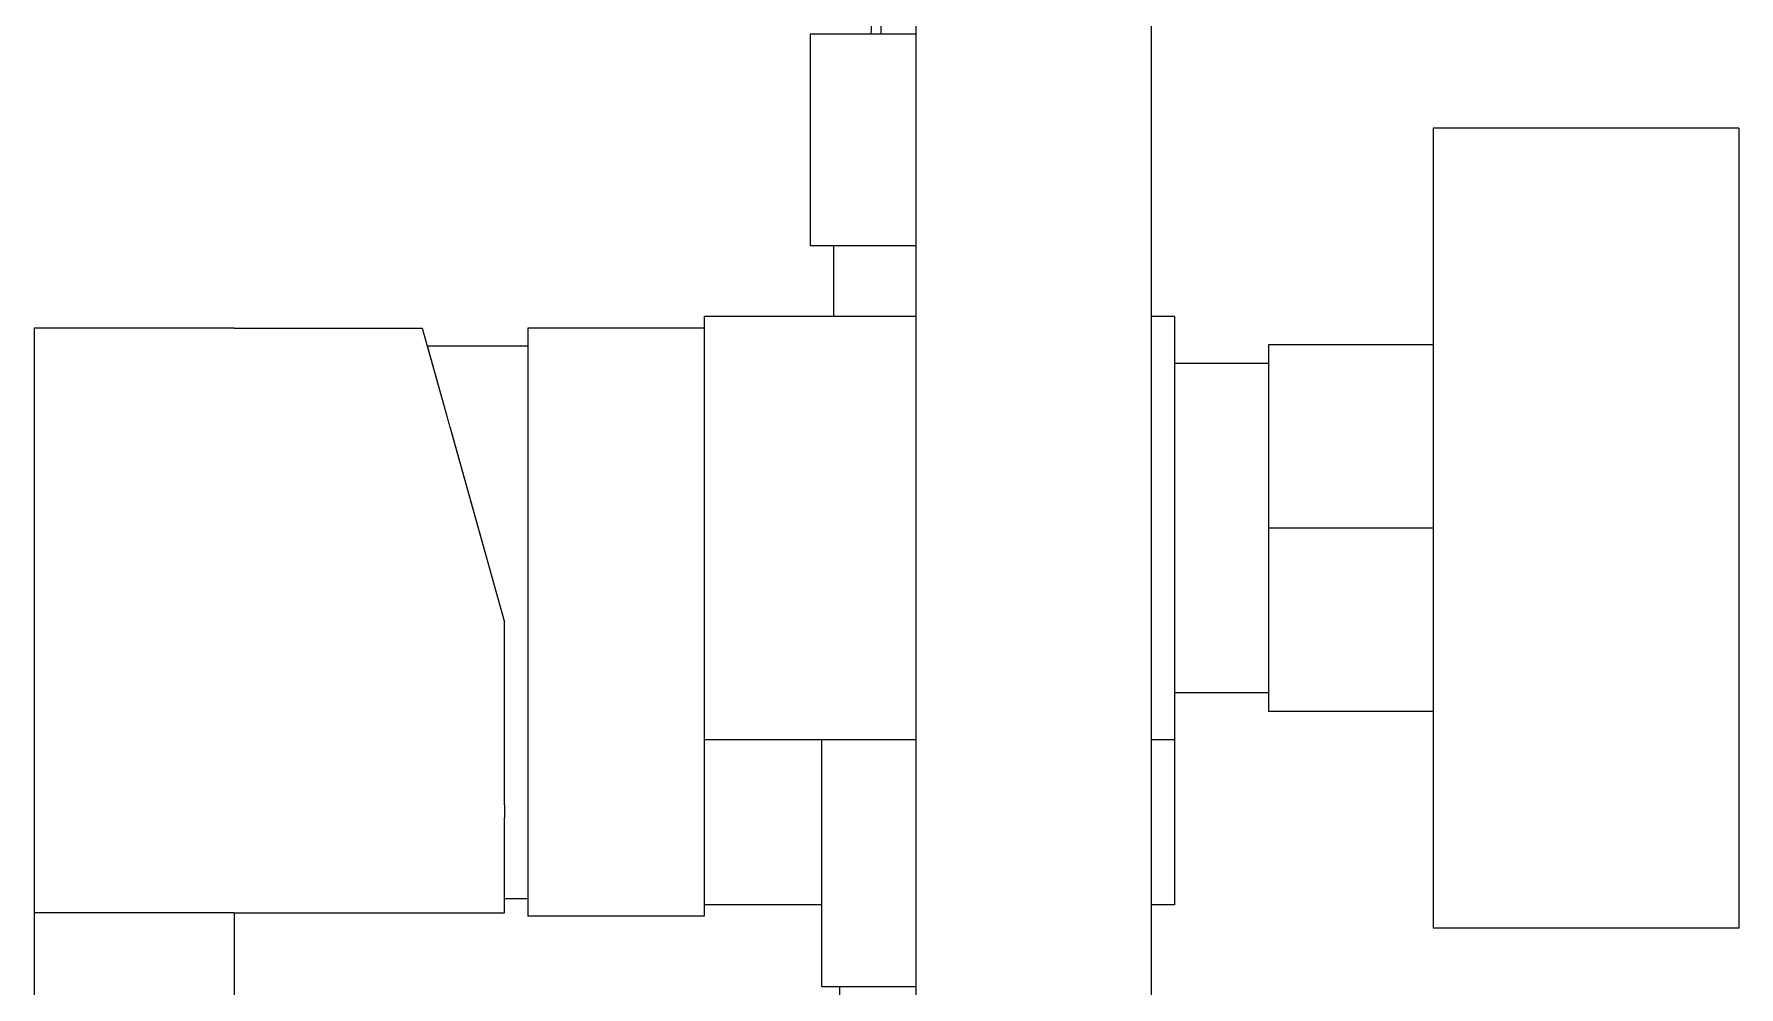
# Model space of a CAD drawing. Header units: millimetres. Extents: x -48147 to 1414029, y -496296 to 18123.
# Drawn here: x 1378129.6 to 1378274.6, y -489975.7 to -489894.7 of the extents above; entities that cross this region are included whole.
import ezdxf

# ---------------------------------------------------------------- set-up
doc = ezdxf.new("R2010")
doc.units = ezdxf.units.MM
doc.header["$MEASUREMENT"] = 0
doc.linetypes.add('Wipeout_Contour', pattern=[1000, 0, -1000])
doc.layers.add('New_A-35-M_FFE_Sanitary', color=7, linetype='Continuous')
doc.layers.add('New_A-35-M_FFE_Sanitary_Pen_No__64', color=7, linetype='Continuous', lineweight=20, true_color=0x606060)
doc.layers.add('New_A-35-M_FFE_Sanitary_Pen_No__74', color=7, linetype='Continuous', lineweight=20, true_color=0x606060)

# ---------------------------------------------------------------- blocks, each defined once
blk = doc.blocks.new('Section Elem_190_2', base_point=(1372879, -490836.73))
at = {"color": 254, "linetype": 'Wipeout_Contour', "lineweight": 0, "ltscale": 5850736.358451102}
blk.add_wipeout([(1378198.21, -489894.73), (1378198.21, -489912.73), (1378204.57, -489912.73), (1378204.57, -489894.73)], dxfattribs=at).dxf.layer = 'New_A-35-M_FFE_Sanitary'
at = {"color": 254, "linetype": 'Wipeout_Contour', "lineweight": 0, "ltscale": 5850968.510331185}
blk.add_wipeout([(1378274.57, -489902.73), (1378248.57, -489902.73), (1378248.57, -489912.69), (1378274.57, -489912.69)], dxfattribs=at).dxf.layer = 'New_A-35-M_FFE_Sanitary'
at = {"color": 254, "linetype": 'Wipeout_Contour', "lineweight": 0, "ltscale": 5850738.064297698}
blk.add_wipeout([(1378186.57, -489918.73), (1378186.57, -489924), (1378204.58, -489924), (1378204.58, -489918.73)], dxfattribs=at).dxf.layer = 'New_A-35-M_FFE_Sanitary'
at = {"color": 254, "linetype": 'Wipeout_Contour', "lineweight": 0, "ltscale": 17552609.65439417}
blk.add_wipeout([(1378198.08, -489975.73), (1378198.08, -489979.63), (1378198.08, -489994.63), (1378198.08, -490009.63), (1378198.08, -490029.63), (1378198.08, -490071.73), (1378199.98, -490071.96), (1378199.98, -490029.63), (1378199.98, -490009.63), (1378199.98, -489994.63), (1378199.98, -489979.63), (1378199.98, -489975.73)], dxfattribs=at).dxf.layer = 'New_A-35-M_FFE_Sanitary'
at = {"color": 254, "linetype": 'Wipeout_Contour', "lineweight": 0, "ltscale": 8776365.523037443}
blk.add_wipeout([(1378204.57, -490072.05), (1378209.17, -490071.96), (1378209.17, -490009.1), (1378206.02, -490000.1), (1378204.58, -489987.29), (1378204.57, -489975.73)], dxfattribs=at).dxf.layer = 'New_A-35-M_FFE_Sanitary'
at = {"layer": 'New_A-35-M_FFE_Sanitary_Pen_No__64', "linetype": 'Continuous'}
for p, q in [((1378201.58, -489379.18), (1378201.58, -489894.73)), ((1378200.78, -489894.73), (1378201.58, -489880.77)), ((1378274.57, -489902.73), (1378248.57, -489902.73))]:
    blk.add_line(p, q, dxfattribs=at)
at = {"color": 254, "linetype": 'Wipeout_Contour', "lineweight": 0, "ltscale": 5850719.398708224}
blk.add_wipeout([(1378195.57, -489894.73), (1378195.57, -489912.73), (1378198.21, -489912.73), (1378198.21, -489894.73)], dxfattribs=at).dxf.layer = 'New_A-35-M_FFE_Sanitary'
at = {"color": 254, "linetype": 'Wipeout_Contour', "lineweight": 0, "ltscale": 5850755.100684335}
blk.add_wipeout([(1378199.63, -489912.73), (1378199.63, -489918.73), (1378204.57, -489918.73), (1378204.57, -489912.73)], dxfattribs=at).dxf.layer = 'New_A-35-M_FFE_Sanitary'
at = {"color": 254, "linetype": 'Wipeout_Contour', "lineweight": 0, "ltscale": 5850991.283408413}
blk.add_wipeout([(1378274.57, -489912.69), (1378248.57, -489912.69), (1378248.57, -489936.73), (1378274.57, -489936.73)], dxfattribs=at).dxf.layer = 'New_A-35-M_FFE_Sanitary'
at = {"color": 254, "linetype": 'Wipeout_Contour', "lineweight": 0, "ltscale": 5850750.121932409}
blk.add_wipeout([(1378186.57, -489924), (1378186.57, -489936.73), (1378204.58, -489936.73), (1378204.58, -489924)], dxfattribs=at).dxf.layer = 'New_A-35-M_FFE_Sanitary'
at = {"layer": 'New_A-35-M_FFE_Sanitary_Pen_No__64', "linetype": 'Continuous'}
for p, q in [((1378198.21, -489894.73), (1378195.57, -489894.73)), ((1378195.57, -489894.73), (1378195.57, -489912.73)), ((1378204.57, -489894.73), (1378198.21, -489894.73)), ((1378248.57, -489902.73), (1378248.57, -489912.69)), ((1378274.57, -489902.73), (1378274.57, -489912.69))]:
    blk.add_line(p, q, dxfattribs=at)
at = {"color": 254, "linetype": 'Wipeout_Contour', "lineweight": 0, "ltscale": 5850741.909808381}
blk.add_wipeout([(1378197.57, -489912.73), (1378197.57, -489918.73), (1378199.63, -489918.73), (1378199.63, -489912.73)], dxfattribs=at).dxf.layer = 'New_A-35-M_FFE_Sanitary'
at = {"color": 254, "linetype": 'Wipeout_Contour', "lineweight": 0, "ltscale": 7313355.059887856}
blk.add_wipeout([(1378171.58, -489919.73), (1378171.58, -489927.05), (1378186.57, -489927.05), (1378186.57, -489924), (1378186.57, -489919.73)], dxfattribs=at).dxf.layer = 'New_A-35-M_FFE_Sanitary'
at = {"color": 254, "linetype": 'Wipeout_Contour', "lineweight": 0, "ltscale": 5850767.175111063}
blk.add_wipeout([(1378186.57, -489936.73), (1378186.57, -489949.46), (1378204.58, -489949.46), (1378204.58, -489936.73)], dxfattribs=at).dxf.layer = 'New_A-35-M_FFE_Sanitary'
at = {"color": 254, "linetype": 'Wipeout_Contour', "lineweight": 0, "ltscale": 5851023.493596191}
blk.add_wipeout([(1378274.57, -489936.73), (1378248.57, -489936.73), (1378248.57, -489960.77), (1378274.57, -489960.77)], dxfattribs=at).dxf.layer = 'New_A-35-M_FFE_Sanitary'
at = {"layer": 'New_A-35-M_FFE_Sanitary_Pen_No__64', "linetype": 'Continuous'}
for p, q in [((1378198.21, -489912.73), (1378195.57, -489912.73)), ((1378197.57, -489912.73), (1378197.57, -489918.73)), ((1378204.57, -489912.73), (1378198.21, -489912.73)), ((1378274.57, -489912.69), (1378274.57, -489936.73)), ((1378186.57, -489919.73), (1378171.58, -489919.73)), ((1378186.57, -489918.73), (1378186.57, -489924)), ((1378204.58, -489918.73), (1378186.57, -489918.73))]:
    blk.add_line(p, q, dxfattribs=at)
at = {"color": 254, "linetype": 'Wipeout_Contour', "lineweight": 0, "ltscale": 5850921.56871487}
blk.add_wipeout([(1378248.57, -489921.14), (1378234.57, -489921.14), (1378234.57, -489936.73), (1378248.57, -489936.73)], dxfattribs=at).dxf.layer = 'New_A-35-M_FFE_Sanitary'
at = {"color": 254, "linetype": 'Wipeout_Contour', "lineweight": 0, "ltscale": 7313376.057520689}
blk.add_wipeout([(1378171.58, -489927.05), (1378171.58, -489944.73), (1378186.57, -489944.73), (1378186.57, -489936.73), (1378186.57, -489927.05)], dxfattribs=at).dxf.layer = 'New_A-35-M_FFE_Sanitary'
at = {"color": 254, "linetype": 'Wipeout_Contour', "lineweight": 0, "ltscale": 5850779.234308128}
blk.add_wipeout([(1378186.57, -489949.46), (1378186.57, -489954.73), (1378204.58, -489954.73), (1378204.58, -489949.46)], dxfattribs=at).dxf.layer = 'New_A-35-M_FFE_Sanitary'
at = {"color": 254, "linetype": 'Wipeout_Contour', "lineweight": 0, "ltscale": 5851046.272603333}
blk.add_wipeout([(1378274.57, -489960.77), (1378248.57, -489960.77), (1378248.57, -489970.73), (1378274.57, -489970.73)], dxfattribs=at).dxf.layer = 'New_A-35-M_FFE_Sanitary'
at = {"layer": 'New_A-35-M_FFE_Sanitary_Pen_No__64', "linetype": 'Continuous'}
for p, q in [((1378248.57, -489921.14), (1378234.57, -489921.14)), ((1378186.57, -489924), (1378186.57, -489936.73)), ((1378274.57, -489936.73), (1378274.57, -489960.77)), ((1378248.57, -489960.77), (1378248.57, -489970.73)), ((1378274.57, -489960.77), (1378274.57, -489970.73)), ((1378274.57, -489970.73), (1378248.57, -489970.73))]:
    blk.add_line(p, q, dxfattribs=at)
at = {"color": 254, "linetype": 'Wipeout_Contour', "lineweight": 0, "ltscale": 5850637.47546381}
blk.add_wipeout([(1378163, -489921.23), (1378164.92, -489928.12), (1378171.58, -489928.12), (1378171.58, -489921.23)], dxfattribs=at).dxf.layer = 'New_A-35-M_FFE_Sanitary'
at = {"color": 254, "linetype": 'Wipeout_Contour', "lineweight": 0, "ltscale": 5850874.543841947}
blk.add_wipeout([(1378234.57, -489922.73), (1378226.57, -489922.73), (1378226.57, -489926.83), (1378234.57, -489926.83)], dxfattribs=at).dxf.layer = 'New_A-35-M_FFE_Sanitary'
at = {"color": 254, "linetype": 'Wipeout_Contour', "lineweight": 0, "ltscale": 5850942.453887492}
blk.add_wipeout([(1378248.57, -489936.73), (1378234.57, -489936.73), (1378234.57, -489952.32), (1378248.57, -489952.32)], dxfattribs=at).dxf.layer = 'New_A-35-M_FFE_Sanitary'
at = {"color": 254, "linetype": 'Wipeout_Contour', "lineweight": 0, "ltscale": 5850777.086429564}
blk.add_wipeout([(1378196.58, -489954.73), (1378186.58, -489954.73), (1378186.58, -489968.76), (1378196.58, -489968.76)], dxfattribs=at).dxf.layer = 'New_A-35-M_FFE_Sanitary'
at = {"color": 254, "linetype": 'Wipeout_Contour', "lineweight": 0, "ltscale": 5850820.090119228}
blk.add_wipeout([(1378204.57, -489975.73), (1378204.57, -489954.73), (1378198.92, -489954.73), (1378198.92, -489975.73)], dxfattribs=at).dxf.layer = 'New_A-35-M_FFE_Sanitary'
at = {"layer": 'New_A-35-M_FFE_Sanitary_Pen_No__64', "linetype": 'Continuous'}
for p, q in [((1378248.57, -489912.69), (1378248.57, -489936.73)), ((1378171.58, -489919.73), (1378171.58, -489927.05)), ((1378248.57, -489936.73), (1378248.57, -489960.77)), ((1378248.57, -489952.32), (1378234.57, -489952.32))]:
    blk.add_line(p, q, dxfattribs=at)
at = {"color": 254, "linetype": 'Wipeout_Contour', "lineweight": 0, "ltscale": 5850587.657560248}
blk.add_wipeout([(1378164.44, -489926.39), (1378162.58, -489919.73), (1378146.58, -489919.73), (1378146.58, -489926.39)], dxfattribs=at).dxf.layer = 'New_A-35-M_FFE_Sanitary'
at = {"color": 254, "linetype": 'Wipeout_Contour', "lineweight": 0, "ltscale": 5850851.127349036}
blk.add_wipeout([(1378226.57, -489918.73), (1378224.58, -489918.73), (1378224.58, -489924), (1378226.57, -489924)], dxfattribs=at).dxf.layer = 'New_A-35-M_FFE_Sanitary'
at = {"color": 254, "linetype": 'Wipeout_Contour', "lineweight": 0, "ltscale": 5850883.92134862}
blk.add_wipeout([(1378234.57, -489926.83), (1378226.57, -489926.83), (1378226.57, -489936.73), (1378234.57, -489936.73)], dxfattribs=at).dxf.layer = 'New_A-35-M_FFE_Sanitary'
at = {"color": 254, "linetype": 'Wipeout_Contour', "lineweight": 0, "ltscale": 8776090.676180568}
blk.add_wipeout([(1378171.58, -489944.73), (1378171.58, -489962.41), (1378186.58, -489962.41), (1378186.57, -489954.73), (1378186.57, -489949.46), (1378186.57, -489944.73)], dxfattribs=at).dxf.layer = 'New_A-35-M_FFE_Sanitary'
at = {"color": 254, "linetype": 'Wipeout_Contour', "lineweight": 0, "ltscale": 5850805.01500392}
blk.add_wipeout([(1378198.92, -489975.73), (1378198.92, -489954.73), (1378196.58, -489954.73), (1378196.58, -489975.73)], dxfattribs=at).dxf.layer = 'New_A-35-M_FFE_Sanitary'
at = {"layer": 'New_A-35-M_FFE_Sanitary_Pen_No__64', "linetype": 'Continuous'}
for p, q in [((1378226.57, -489918.73), (1378224.58, -489918.73)), ((1378226.57, -489918.73), (1378226.57, -489922.73)), ((1378163, -489921.23), (1378171.58, -489921.23)), ((1378234.57, -489922.73), (1378226.57, -489922.73)), ((1378186.57, -489936.73), (1378186.57, -489949.46)), ((1378186.57, -489949.46), (1378186.57, -489954.73)), ((1378204.58, -489954.73), (1378186.57, -489954.73)), ((1378186.58, -489954.73), (1378186.58, -489960)), ((1378196.58, -489975.73), (1378196.58, -489954.73)), ((1378198.92, -489975.73), (1378196.58, -489975.73)), ((1378198.08, -489975.73), (1378198.08, -489979.63)), ((1378204.57, -489975.73), (1378198.92, -489975.73))]:
    blk.add_line(p, q, dxfattribs=at)
at = {"color": 254, "linetype": 'Wipeout_Contour', "lineweight": 0, "ltscale": 5850897.184631964}
blk.add_wipeout([(1378234.57, -489936.73), (1378226.57, -489936.73), (1378226.57, -489946.63), (1378234.57, -489946.63)], dxfattribs=at).dxf.layer = 'New_A-35-M_FFE_Sanitary'
at = {"color": 254, "linetype": 'Wipeout_Contour', "lineweight": 0, "ltscale": 5850735.773409534}
blk.add_wipeout([(1378186.58, -489962.41), (1378171.58, -489962.41), (1378171.58, -489969.73), (1378186.58, -489969.73)], dxfattribs=at).dxf.layer = 'New_A-35-M_FFE_Sanitary'
at = {"layer": 'New_A-35-M_FFE_Sanitary_Pen_No__64', "linetype": 'Continuous'}
for p, q in [((1378234.57, -489921.14), (1378234.57, -489936.73)), ((1378248.57, -489936.73), (1378234.57, -489936.73)), ((1378186.58, -489960), (1378186.58, -489962.41)), ((1378186.58, -489962.41), (1378186.58, -489968.76)), ((1378196.58, -489968.76), (1378186.58, -489968.76)), ((1378186.58, -489968.76), (1378186.58, -489969.73)), ((1378186.58, -489969.73), (1378171.58, -489969.73))]:
    blk.add_line(p, q, dxfattribs=at)
at = {"color": 254, "linetype": 'Wipeout_Contour', "lineweight": 0, "ltscale": 5850863.184615836}
blk.add_wipeout([(1378226.57, -489924), (1378224.58, -489924), (1378224.58, -489936.73), (1378226.57, -489936.73)], dxfattribs=at).dxf.layer = 'New_A-35-M_FFE_Sanitary'
at = {"color": 254, "linetype": 'Wipeout_Contour', "lineweight": 0, "ltscale": 5850906.564240474}
blk.add_wipeout([(1378234.57, -489946.63), (1378226.57, -489946.63), (1378226.57, -489950.73), (1378234.57, -489950.73)], dxfattribs=at).dxf.layer = 'New_A-35-M_FFE_Sanitary'
at = {"color": 254, "linetype": 'Wipeout_Contour', "lineweight": 0, "ltscale": 5850702.022254596}
blk.add_wipeout([(1378169.58, -489961.35), (1378169.58, -489968.23), (1378171.58, -489968.23), (1378171.58, -489961.35)], dxfattribs=at).dxf.layer = 'New_A-35-M_FFE_Sanitary'
at = {"layer": 'New_A-35-M_FFE_Sanitary_Pen_No__64', "linetype": 'Continuous'}
for p, q in [((1378226.57, -489922.73), (1378226.57, -489924)), ((1378226.57, -489924), (1378226.57, -489926.83)), ((1378234.57, -489936.73), (1378234.57, -489952.32)), ((1378171.58, -489962.41), (1378171.58, -489969.73))]:
    blk.add_line(p, q, dxfattribs=at)
at = {"color": 254, "linetype": 'Wipeout_Contour', "lineweight": 0, "ltscale": 5850880.237464042}
blk.add_wipeout([(1378226.57, -489936.73), (1378224.58, -489936.73), (1378224.58, -489949.46), (1378226.57, -489949.46)], dxfattribs=at).dxf.layer = 'New_A-35-M_FFE_Sanitary'
at = {"color": 254, "linetype": 'Wipeout_Contour', "lineweight": 0, "ltscale": 5850686.276939575}
blk.add_wipeout([(1378169.58, -489944.73), (1378169.58, -489961.35), (1378171.58, -489961.35), (1378171.58, -489944.73)], dxfattribs=at).dxf.layer = 'New_A-35-M_FFE_Sanitary'
at = {"layer": 'New_A-35-M_FFE_Sanitary_Pen_No__64', "linetype": 'Continuous'}
for p, q in [((1378226.57, -489926.83), (1378226.57, -489936.73)), ((1378226.57, -489936.73), (1378226.57, -489946.63))]:
    blk.add_line(p, q, dxfattribs=at)
at = {"color": 254, "linetype": 'Wipeout_Contour', "lineweight": 0, "ltscale": 5850658.969496171}
blk.add_wipeout([(1378164.92, -489928.12), (1378169.58, -489944.73), (1378171.58, -489944.73), (1378171.58, -489928.12)], dxfattribs=at).dxf.layer = 'New_A-35-M_FFE_Sanitary'
at = {"color": 254, "linetype": 'Wipeout_Contour', "lineweight": 0, "ltscale": 5850892.296566963}
blk.add_wipeout([(1378226.57, -489949.46), (1378224.58, -489949.46), (1378224.58, -489954.73), (1378226.57, -489954.73)], dxfattribs=at).dxf.layer = 'New_A-35-M_FFE_Sanitary'
at = {"layer": 'New_A-35-M_FFE_Sanitary_Pen_No__64', "linetype": 'Continuous'}
for p, q in [((1378171.58, -489927.05), (1378171.58, -489944.73)), ((1378171.58, -489944.73), (1378171.58, -489962.41)), ((1378226.57, -489946.63), (1378226.57, -489949.46)), ((1378226.57, -489949.46), (1378226.57, -489950.73)), ((1378234.57, -489950.73), (1378226.57, -489950.73))]:
    blk.add_line(p, q, dxfattribs=at)
at = {"color": 254, "linetype": 'Wipeout_Contour', "lineweight": 0, "ltscale": 5850609.293186276}
blk.add_wipeout([(1378169.04, -489942.8), (1378164.44, -489926.39), (1378146.58, -489926.39), (1378146.58, -489942.8)], dxfattribs=at).dxf.layer = 'New_A-35-M_FFE_Sanitary'
at = {"color": 254, "linetype": 'Wipeout_Contour', "lineweight": 0, "ltscale": 5850905.230420891}
blk.add_wipeout([(1378226.58, -489954.73), (1378224.58, -489954.73), (1378224.58, -489968.76), (1378226.58, -489968.76)], dxfattribs=at).dxf.layer = 'New_A-35-M_FFE_Sanitary'
at = {"layer": 'New_A-35-M_FFE_Sanitary_Pen_No__64', "linetype": 'Continuous'}
for p, q in [((1378162.58, -489919.73), (1378164.44, -489926.39)), ((1378226.57, -489950.73), (1378226.57, -489954.73)), ((1378226.57, -489954.73), (1378224.58, -489954.73)), ((1378226.58, -489954.73), (1378226.58, -489968.76)), ((1378226.58, -489968.76), (1378224.58, -489968.76))]:
    blk.add_line(p, q, dxfattribs=at)
at = {"color": 254, "linetype": 'Wipeout_Contour', "lineweight": 0, "ltscale": 5850523.616744054}
blk.add_wipeout([(1378146.58, -489919.73), (1378129.58, -489919.73), (1378129.58, -489926.39), (1378146.58, -489926.39)], dxfattribs=at).dxf.layer = 'New_A-35-M_FFE_Sanitary'
at = {"color": 254, "linetype": 'Wipeout_Contour', "lineweight": 0, "ltscale": 7313303.890838272}
blk.add_wipeout([(1378169.58, -489944.73), (1378169.04, -489942.8), (1378146.58, -489942.8), (1378146.58, -489960.25), (1378169.58, -489960.25)], dxfattribs=at).dxf.layer = 'New_A-35-M_FFE_Sanitary'
at = {"layer": 'New_A-35-M_FFE_Sanitary_Pen_No__64', "linetype": 'Continuous'}
for p, q in [((1378146.58, -489919.73), (1378129.58, -489919.73)), ((1378146.58, -489919.73), (1378162.58, -489919.73)), ((1378164.44, -489926.39), (1378169.04, -489942.8)), ((1378169.04, -489942.8), (1378169.58, -489944.73))]:
    blk.add_line(p, q, dxfattribs=at)
at = {"color": 254, "linetype": 'Wipeout_Contour', "lineweight": 0, "ltscale": 5850539.071162}
blk.add_wipeout([(1378146.58, -489926.39), (1378129.58, -489926.39), (1378129.58, -489942.8), (1378146.58, -489942.8)], dxfattribs=at).dxf.layer = 'New_A-35-M_FFE_Sanitary'
at = {"color": 254, "linetype": 'Wipeout_Contour', "lineweight": 0, "ltscale": 5850654.978410095}
blk.add_wipeout([(1378169.58, -489969.43), (1378169.58, -489960.25), (1378146.58, -489960.25), (1378146.58, -489969.43)], dxfattribs=at).dxf.layer = 'New_A-35-M_FFE_Sanitary'
at = {"layer": 'New_A-35-M_FFE_Sanitary_Pen_No__64', "linetype": 'Continuous'}
for p, q in [((1378129.58, -489919.73), (1378129.58, -489926.39)), ((1378169.58, -489960.25), (1378169.58, -489944.73)), ((1378169.58, -489960.25), (1378169.58, -489961.35)), ((1378169.58, -489969.43), (1378169.58, -489961.35)), ((1378169.58, -489968.23), (1378171.58, -489968.23))]:
    blk.add_line(p, q, dxfattribs=at)
at = {"color": 254, "linetype": 'Wipeout_Contour', "lineweight": 0, "ltscale": 5850561.757224767}
blk.add_wipeout([(1378146.58, -489942.8), (1378129.58, -489942.8), (1378129.58, -489960.25), (1378146.58, -489960.25)], dxfattribs=at).dxf.layer = 'New_A-35-M_FFE_Sanitary'
at = {"layer": 'New_A-35-M_FFE_Sanitary_Pen_No__64', "linetype": 'Continuous'}
blk.add_line((1378129.58, -489926.39), (1378129.58, -489942.8), dxfattribs=at)
at = {"color": 254, "linetype": 'Wipeout_Contour', "lineweight": 0, "ltscale": 5850579.600475798}
blk.add_wipeout([(1378146.58, -489960.25), (1378129.58, -489960.25), (1378129.58, -489969.43), (1378146.58, -489969.43)], dxfattribs=at).dxf.layer = 'New_A-35-M_FFE_Sanitary'
at = {"layer": 'New_A-35-M_FFE_Sanitary_Pen_No__64', "linetype": 'Continuous'}
blk.add_line((1378129.58, -489942.8), (1378129.58, -489960.25), dxfattribs=at)
at = {"color": 254, "linetype": 'Wipeout_Contour', "lineweight": 0, "ltscale": 5850621.466093917}
blk.add_wipeout([(1378146.58, -489969.43), (1378129.58, -489969.43), (1378129.58, -490022.73), (1378146.58, -490022.73)], dxfattribs=at).dxf.layer = 'New_A-35-M_FFE_Sanitary'
at = {"layer": 'New_A-35-M_FFE_Sanitary_Pen_No__64', "linetype": 'Continuous'}
for p, q in [((1378129.58, -489960.25), (1378129.58, -489969.43)), ((1378129.58, -489969.43), (1378129.58, -490022.73)), ((1378146.58, -489969.43), (1378129.58, -489969.43)), ((1378146.58, -489969.43), (1378169.58, -489969.43)), ((1378146.58, -489969.43), (1378146.58, -490022.73))]:
    blk.add_line(p, q, dxfattribs=at)
blk = doc.blocks.new('Section Elem_327_2', base_point=(1372879, -490836.73))
at = {"color": 254, "linetype": 'Wipeout_Contour', "lineweight": 0, "ltscale": 5850599.880175922}
blk.add_wipeout([(1378224.58, -489487.29), (1378224.45, -489487.29), (1378224.45, -489986.18), (1378224.58, -489986.17)], dxfattribs=at).dxf.layer = 'New_A-35-M_FFE_Sanitary'
at = {"color": 254, "linetype": 'Wipeout_Contour', "lineweight": 0, "ltscale": 5850598.85614407}
blk.add_wipeout([(1378224.45, -489487.29), (1378224.03, -489487.26), (1378224.03, -489986.2), (1378224.45, -489986.18)], dxfattribs=at).dxf.layer = 'New_A-35-M_FFE_Sanitary'
at = {"color": 254, "linetype": 'Wipeout_Contour', "lineweight": 0, "ltscale": 5850596.725150083}
blk.add_wipeout([(1378224.03, -489487.26), (1378223.32, -489487.22), (1378223.32, -489986.24), (1378224.03, -489986.2)], dxfattribs=at).dxf.layer = 'New_A-35-M_FFE_Sanitary'
at = {"layer": 'New_A-35-M_FFE_Sanitary_Pen_No__74', "linetype": 'Continuous'}
blk.add_line((1378224.58, -489487.29), (1378224.58, -489986.17), dxfattribs=at)
at = {"color": 254, "linetype": 'Wipeout_Contour', "lineweight": 0, "ltscale": 5850593.551943284}
blk.add_wipeout([(1378223.32, -489487.22), (1378222.35, -489487.17), (1378222.35, -489986.3), (1378223.32, -489986.24)], dxfattribs=at).dxf.layer = 'New_A-35-M_FFE_Sanitary'
at = {"color": 254, "linetype": 'Wipeout_Contour', "lineweight": 0, "ltscale": 5850589.432940161}
blk.add_wipeout([(1378222.35, -489487.17), (1378221.14, -489487.1), (1378221.14, -489986.36), (1378222.35, -489986.3)], dxfattribs=at).dxf.layer = 'New_A-35-M_FFE_Sanitary'
at = {"color": 254, "linetype": 'Wipeout_Contour', "lineweight": 0, "ltscale": 5850584.493294779}
blk.add_wipeout([(1378221.14, -489487.1), (1378219.73, -489487.02), (1378219.73, -489986.44), (1378221.14, -489986.36)], dxfattribs=at).dxf.layer = 'New_A-35-M_FFE_Sanitary'
at = {"color": 254, "linetype": 'Wipeout_Contour', "lineweight": 0, "ltscale": 5850578.883096002}
blk.add_wipeout([(1378219.73, -489487.02), (1378218.16, -489486.93), (1378218.16, -489986.53), (1378219.73, -489986.44)], dxfattribs=at).dxf.layer = 'New_A-35-M_FFE_Sanitary'
at = {"color": 254, "linetype": 'Wipeout_Contour', "lineweight": 0, "ltscale": 5850572.772807096}
blk.add_wipeout([(1378218.16, -489486.93), (1378216.48, -489486.84), (1378216.48, -489986.63), (1378218.16, -489986.53)], dxfattribs=at).dxf.layer = 'New_A-35-M_FFE_Sanitary'
at = {"color": 254, "linetype": 'Wipeout_Contour', "lineweight": 0, "ltscale": 5850566.348086257}
blk.add_wipeout([(1378216.48, -489486.84), (1378214.75, -489486.74), (1378214.75, -489986.72), (1378216.48, -489986.63)], dxfattribs=at).dxf.layer = 'New_A-35-M_FFE_Sanitary'
at = {"color": 254, "linetype": 'Wipeout_Contour', "lineweight": 0, "ltscale": 5850559.804145471}
blk.add_wipeout([(1378214.75, -489486.74), (1378213.01, -489486.64), (1378213.01, -489986.82), (1378214.75, -489986.72)], dxfattribs=at).dxf.layer = 'New_A-35-M_FFE_Sanitary'
at = {"color": 254, "linetype": 'Wipeout_Contour', "lineweight": 0, "ltscale": 5850553.339819074}
blk.add_wipeout([(1378213.01, -489486.64), (1378211.32, -489486.55), (1378211.32, -489986.92), (1378213.01, -489986.82)], dxfattribs=at).dxf.layer = 'New_A-35-M_FFE_Sanitary'
at = {"color": 254, "linetype": 'Wipeout_Contour', "lineweight": 0, "ltscale": 5850547.151522278}
blk.add_wipeout([(1378211.32, -489486.55), (1378209.73, -489486.46), (1378209.73, -489987), (1378211.32, -489986.92)], dxfattribs=at).dxf.layer = 'New_A-35-M_FFE_Sanitary'
at = {"color": 254, "linetype": 'Wipeout_Contour', "lineweight": 0, "ltscale": 5850541.427283198}
blk.add_wipeout([(1378209.73, -489486.46), (1378208.28, -489486.38), (1378208.28, -489987.09), (1378209.73, -489987)], dxfattribs=at).dxf.layer = 'New_A-35-M_FFE_Sanitary'
at = {"color": 254, "linetype": 'Wipeout_Contour', "lineweight": 0, "ltscale": 5850536.34102974}
blk.add_wipeout([(1378208.28, -489486.38), (1378207.03, -489486.31), (1378207.03, -489987.16), (1378208.28, -489987.09)], dxfattribs=at).dxf.layer = 'New_A-35-M_FFE_Sanitary'
at = {"color": 254, "linetype": 'Wipeout_Contour', "lineweight": 0, "ltscale": 5850532.047304903}
blk.add_wipeout([(1378207.03, -489486.31), (1378206.01, -489486.25), (1378206.01, -489987.21), (1378207.03, -489987.16)], dxfattribs=at).dxf.layer = 'New_A-35-M_FFE_Sanitary'
at = {"color": 254, "linetype": 'Wipeout_Contour', "lineweight": 0, "ltscale": 5850528.676571103}
blk.add_wipeout([(1378206.01, -489486.25), (1378205.24, -489486.21), (1378205.24, -489987.26), (1378206.01, -489987.21)], dxfattribs=at).dxf.layer = 'New_A-35-M_FFE_Sanitary'
at = {"color": 254, "linetype": 'Wipeout_Contour', "lineweight": 0, "ltscale": 5850526.331246166}
blk.add_wipeout([(1378205.24, -489486.21), (1378204.76, -489486.18), (1378204.76, -489987.28), (1378205.24, -489987.26)], dxfattribs=at).dxf.layer = 'New_A-35-M_FFE_Sanitary'
at = {"color": 254, "linetype": 'Wipeout_Contour', "lineweight": 0, "ltscale": 5850525.082592376}
blk.add_wipeout([(1378204.58, -489987.29), (1378204.76, -489987.28), (1378204.76, -489486.18), (1378204.58, -489486.17)], dxfattribs=at).dxf.layer = 'New_A-35-M_FFE_Sanitary'
at = {"layer": 'New_A-35-M_FFE_Sanitary_Pen_No__74', "linetype": 'Continuous'}
blk.add_line((1378204.58, -489486.17), (1378204.58, -489987.29), dxfattribs=at)

msp = doc.modelspace()

# ---------------------------------------------------------------- block references
at = {"layer": 'New_A-35-M_FFE_Sanitary'}
msp.add_blockref('Section Elem_190_2', (1372879, -490836.73), dxfattribs=at)

# ---------------------------------------------------------------- next in the draw order: block references
msp.add_blockref('Section Elem_327_2', (1372879, -490836.73), dxfattribs=at)

doc.saveas('drawing.dxf')
